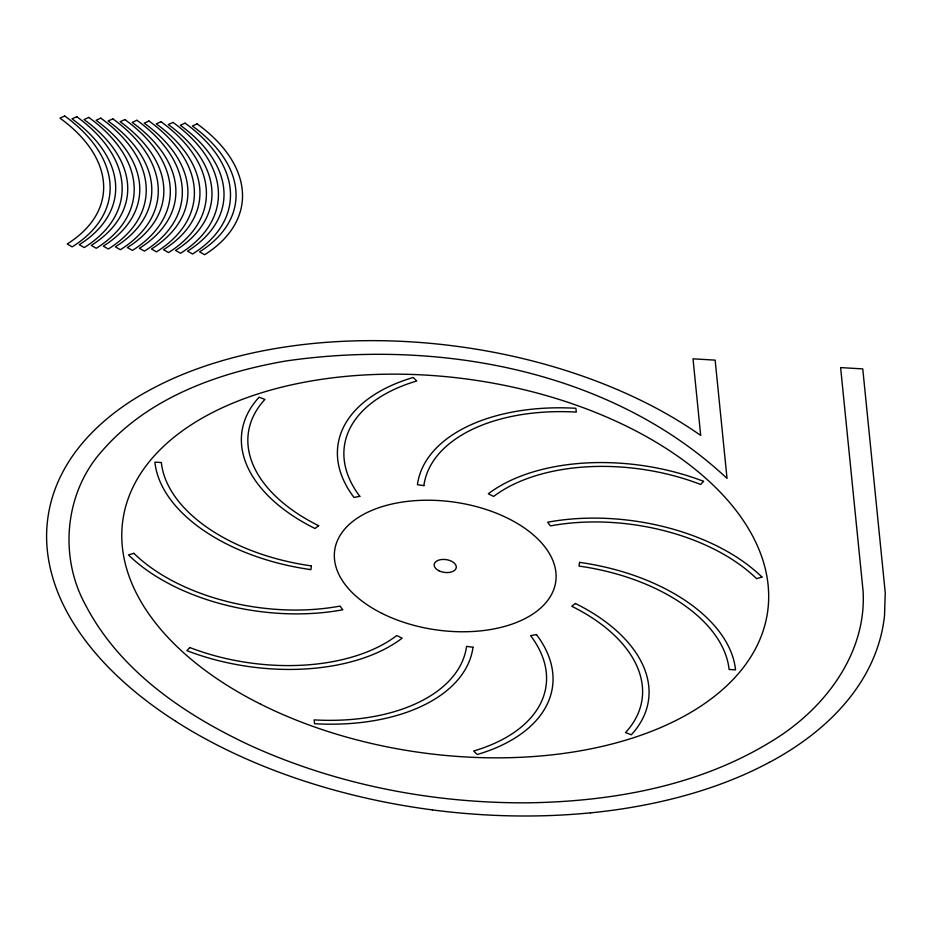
<?xml version="1.0" encoding="UTF-8"?>
<svg xmlns="http://www.w3.org/2000/svg" width="932" height="932" viewBox="0 0 932 932"><rect width="100%" height="100%" fill="white"/><g stroke="black" fill="none" stroke-linecap="round" stroke-linejoin="round"><path stroke-width="1.4" d="M769.448 762.353C795.008 748.641 819.007 731.597 838.882 710.359A439.613 254.028 8.1 0 0 884.55 615.237L885.237 592.659L862.764 368.897L840.617 367.592L863.055 590.806C866.97 653.74 824.121 709.369 772.558 740.684C699.617 786.002 612.149 801.637 527.384 802.825C432.891 803.337 337.827 785 251.547 746.078C185.2 715.275 119.785 671.215 85.325 604.623C58.565 555.705 64.937 491.513 102.823 450.133C148.969 397.277 218.752 372.602 286.136 360.952C438.867 338.864 611.555 370.284 727.03 478.419L715.147 360.136L693.012 358.82L700.701 435.419C670.259 414.053 636.894 397.044 602.328 383.436A376.773 217.727 8.1 0 0 456.983 346.343C409.765 340.04 361.837 338.829 314.41 343.36A387.898 224.158 8.1 0 0 152.464 388.586C129.199 400.818 107.436 416.266 89.321 435.384A397.719 229.831 8.1 0 0 47.45 521.326C43.816 552.35 51.936 583.863 66.556 611.159A408.845 236.262 8.1 0 0 175.717 721.263M590.422 812.832C537.846 818.005 484.698 816.723 432.332 809.908M175.67 721.286C205.588 740.416 237.637 756.12 270.699 769.04A418.666 241.936 8.1 0 0 432.332 809.885M769.401 762.318A429.792 248.366 8.1 0 1 590.445 812.879M311.405 565.887L310.904 569.627A170.509 98.536 8.1 0 1 154.887 462.144L161.341 462.517A163.997 94.773 8.1 0 0 311.405 565.887M579.529 562.369L579.028 566.097A163.997 94.773 8.1 0 1 729.092 669.479L735.546 669.852A170.509 98.536 8.1 0 0 579.529 562.369M189.779 647.53L186.889 650.653A170.509 98.536 8.1 0 0 402.123 638.187L396.787 635.542A163.997 94.773 8.1 0 1 189.779 647.53M703.543 481.343L700.654 484.454A163.997 94.773 8.1 0 0 493.645 496.441L488.31 493.797A170.509 98.536 8.1 0 1 703.543 481.343M318.662 525.718L315.004 528.502A170.509 98.536 8.1 0 1 259.119 397.195L264.909 399.432A163.997 94.773 8.1 0 0 318.662 525.718M575.428 603.493L571.77 606.266A163.997 94.773 8.1 0 1 625.523 732.564L631.313 734.789A170.509 98.536 8.1 0 0 575.428 603.493M64.704 115.999L59.963 118.131A163.997 94.773 8.1 0 1 67.197 243.986L72.218 246.852A170.509 98.536 8.1 0 0 64.704 115.999M76.739 116.71L72.009 118.853A163.997 94.773 8.1 0 1 79.232 244.708L84.253 247.562A170.509 98.536 8.1 0 0 76.739 116.71M88.773 117.432L84.043 119.564A163.997 94.773 8.1 0 1 91.266 245.419L96.287 248.285A170.509 98.536 8.1 0 0 88.773 117.432M100.807 118.143L96.078 120.275A163.997 94.773 8.1 0 1 103.312 246.141L108.333 248.995A170.509 98.536 8.1 0 0 100.807 118.143M112.842 118.853L108.112 120.997A163.997 94.773 8.1 0 1 115.347 246.852L120.368 249.718A170.509 98.536 8.1 0 0 112.842 118.853M124.876 119.576L120.146 121.708A163.997 94.773 8.1 0 1 127.381 247.562L132.402 250.428A170.509 98.536 8.1 0 0 124.876 119.576M136.911 120.286L132.181 122.418A163.997 94.773 8.1 0 1 139.416 248.285L144.437 251.139A170.509 98.536 8.1 0 0 136.911 120.286M148.957 120.997L144.215 123.141A163.997 94.773 8.1 0 1 151.45 248.995L156.471 251.861A170.509 98.536 8.1 0 0 148.957 120.997M160.991 121.719L156.25 123.851A163.997 94.773 8.1 0 1 163.484 249.706L168.506 252.572A170.509 98.536 8.1 0 0 160.991 121.719M173.026 122.43L168.284 124.562A163.997 94.773 8.1 0 1 175.519 250.428L180.54 253.283A170.509 98.536 8.1 0 0 173.026 122.43M185.06 123.141L180.319 125.284A163.997 94.773 8.1 0 1 187.553 251.139L192.575 254.005A170.509 98.536 8.1 0 0 185.06 123.141M197.095 123.863L192.365 125.995A163.997 94.773 8.1 0 1 199.588 251.85L204.609 254.716A170.509 98.536 8.1 0 0 197.095 123.863M133.847 553.328L128.453 554.913A170.509 98.536 8.1 0 0 342.801 609.773L340.005 606.091A163.997 94.773 8.1 0 1 133.847 553.328M761.98 577.083L756.586 578.667A163.997 94.773 8.1 0 0 550.428 525.904L547.643 522.223A170.509 98.536 8.1 0 1 761.98 577.083M359.834 496.337L353.997 497.432A170.509 98.536 8.1 0 1 413.214 377.483L416.779 380.978A163.997 94.773 8.1 0 0 359.834 496.337M536.436 634.564L530.599 635.647A163.997 94.773 8.1 0 1 473.654 751.017L477.219 754.512A170.509 98.536 8.1 0 0 536.436 634.564M423.874 485.63L417.431 484.722A170.509 98.536 8.1 0 1 575.883 408.286L576.279 412.095A163.997 94.773 8.1 0 0 423.874 485.63M473.002 647.262L466.559 646.365A163.997 94.773 8.1 0 1 314.154 719.888L314.55 723.71A170.509 98.536 8.1 0 0 473.002 647.262M438.89 570.733A11.161 6.454 8.1 0 0 456.272 567.576A11.161 6.454 8.1 0 0 440.487 559.678A11.161 6.454 8.1 0 0 438.89 570.733M381.945 613.373A111.642 64.518 8.1 0 0 555.728 581.813A111.642 64.518 8.1 0 0 397.964 502.791A111.642 64.518 8.1 0 0 381.945 613.373M260.692 704.196A325.629 188.171 8.1 0 0 767.56 612.138A325.629 188.171 8.1 0 0 307.409 381.654A325.629 188.171 8.1 0 0 260.692 704.196"/></g></svg>
